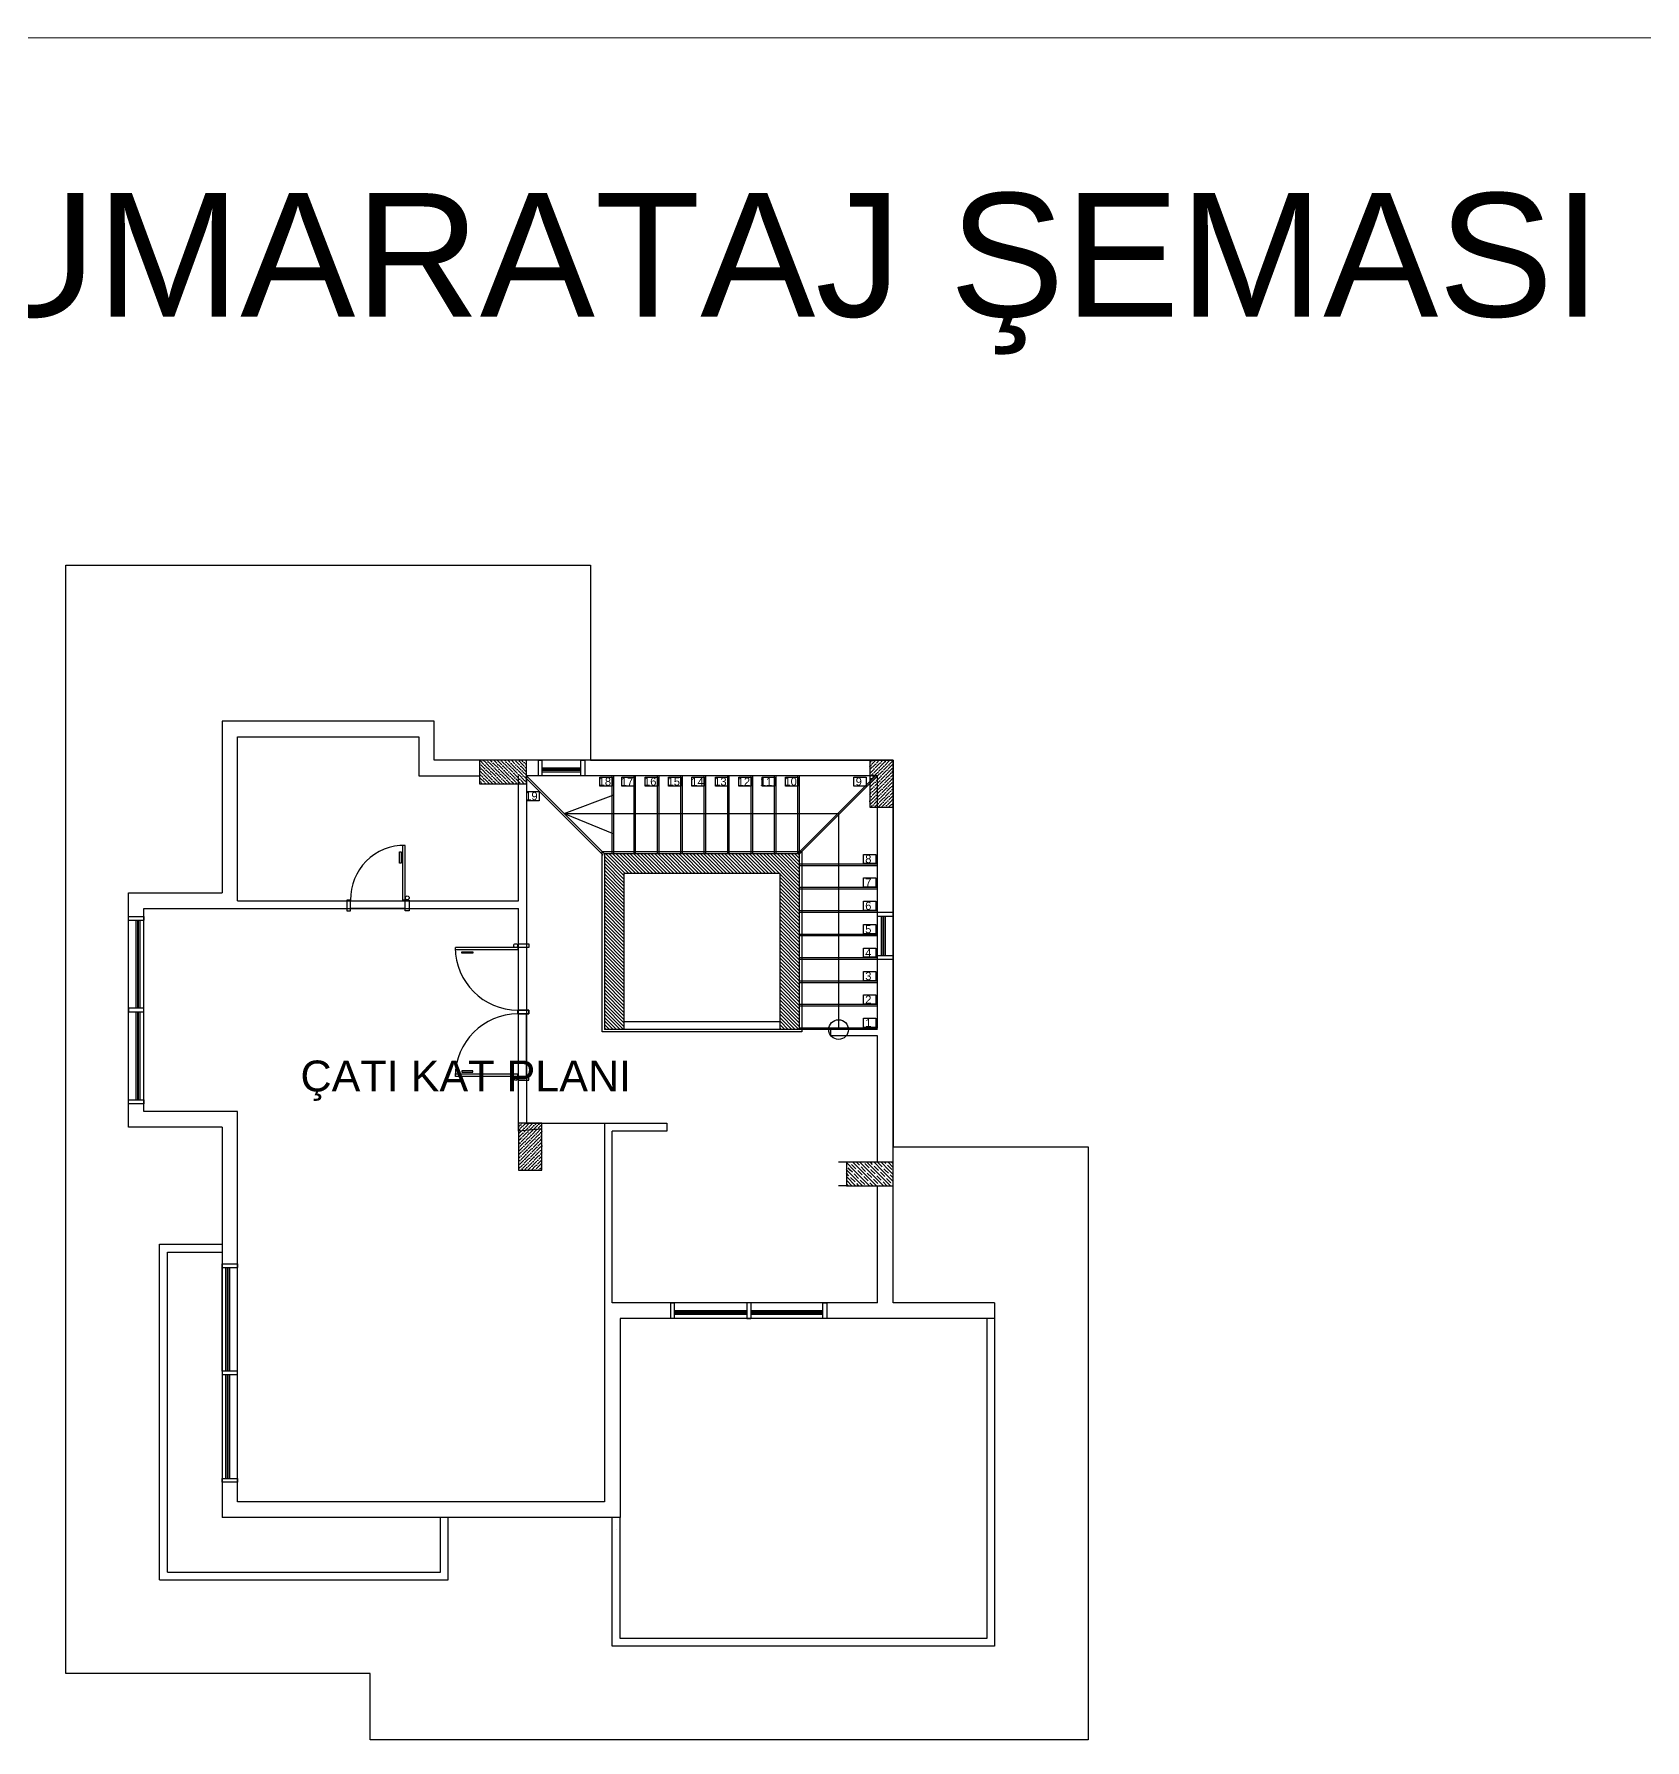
# Model space of a CAD drawing. Header units: millimetres. Extents: x 708 to 46452, y -4963 to 3960.
# Drawn here: x 6815 to 7331, y -2878 to -2332 of the extents above; entities that cross this region are included whole.
import ezdxf

# ---------------------------------------------------------------- set-up
doc = ezdxf.new("R2010")
doc.units = ezdxf.units.MM
doc.layers.add('YAZI', color=40, linetype='Continuous', lineweight=25)
doc.layers.add('Çerçeve', color=8, linetype='Continuous', lineweight=30)
doc.styles.add('mimari altlik$0$194_PTB_WET_B1$0$Standard', font='arial.ttf')
doc.styles.get("Standard").update_dxf_attribs({"font": 'arial.ttf'})

msp = doc.modelspace()

# ---------------------------------------------------------------- hatches: boundary and pattern name
h = msp.add_hatch()
h.set_pattern_fill('ANSI36', color=256, scale=0.25, angle=90)
h.set_pattern_definition([(135, (7877.9886, -2708.95344), (-1.5434815, 0.4209495), [1.984375, -0.396875, 0, -0.396875])])
h.paths.add_polyline_path([(6972.381, -2571.605), (6972.381, -2564.105), (6957.381, -2564.105), (6957.381, -2571.605)])
h = msp.add_hatch()
h.set_pattern_fill('ANSI36', color=256, scale=0.25)
h.set_pattern_definition([(45, (6847.5327, -3339.71326), (0.4209495, 1.5434815), [1.984375, -0.396875, 0, -0.396875])])
h.paths.add_polyline_path([(7089.881, -2564.105), (7082.381, -2564.105), (7082.381, -2579.105), (7089.881, -2579.105)])
h = msp.add_hatch()
h.set_pattern_fill('ANSI36', color=256, scale=0.25, angle=180)
h.set_pattern_definition([(225, (7242.2288, -1919.7476), (-0.4209495, -1.5434815), [1.984375, -0.396875, 0, -0.396875])])
h.paths.add_polyline_path([(6969.881, -2695.355), (6977.381, -2695.355), (6977.381, -2680.355), (6969.881, -2680.355)])

# ---------------------------------------------------------------- linework, layer by layer
for p, q in [((6824.881, -2856.605), (6824.881, -2501.605)), ((6824.881, -2501.605), (6992.881, -2501.605)), ((6824.881, -2856.605), (6824.881, -2501.605)), ((6824.881, -2501.605), (6992.881, -2501.605)), ((6992.881, -2501.605), (6992.881, -2564.105)), ((6992.881, -2501.605), (6992.881, -2564.105)), ((6942.881, -2551.605), (6874.881, -2551.605)), ((6874.881, -2551.605), (6874.881, -2606.605)), ((6879.881, -2609.105), (6879.881, -2556.605)), ((6879.881, -2556.605), (6937.881, -2556.605)), ((6937.881, -2556.605), (6937.881, -2569.105)), ((6942.881, -2564.105), (6942.881, -2551.605)), ((6969.881, -2564.105), (6942.881, -2564.105)), ((7089.881, -2564.105), (6969.881, -2564.105)), ((6976.131, -2564.105), (6976.131, -2569.105)), ((6976.131, -2564.105), (6977.381, -2564.105)), ((6989.881, -2564.105), (6977.381, -2564.105)), ((6977.381, -2564.105), (6977.381, -2569.105)), ((6989.881, -2566.605), (6977.381, -2566.605)), ((6989.881, -2567.105), (6977.381, -2567.105)), ((6989.881, -2567.355), (6977.381, -2567.355)), ((6989.881, -2569.105), (6989.881, -2564.105)), ((6989.881, -2564.105), (6991.131, -2564.105)), ((6991.131, -2564.105), (6991.131, -2569.105)), ((7089.881, -2564.105), (6992.881, -2564.105)), ((6992.881, -2564.105), (7089.881, -2564.105)), ((7089.881, -2737.903), (7089.881, -2564.105)), ((7089.881, -2687.903), (7089.881, -2564.105)), ((7089.881, -2564.105), (7089.881, -2687.903)), ((6937.881, -2569.105), (6957.381, -2569.105)), ((6969.881, -2609.105), (6969.881, -2569.105)), ((7084.881, -2569.105), (6972.381, -2569.105)), ((6972.381, -2569.105), (6972.381, -2680.355)), ((6977.381, -2569.105), (6976.131, -2569.105)), ((6989.881, -2567.855), (6977.381, -2567.855)), ((6991.131, -2569.105), (6989.881, -2569.105)), ((7084.881, -2649.855), (7084.881, -2569.105)), ((6984.461, -2581.186), (7072.381, -2581.186)), ((7072.381, -2581.186), (7072.381, -2650.355)), ((6931.788, -2597.008, 0), (6931.788, -2593.419, 0)), ((6931.788, -2593.419, 0), (6932.233, -2593.419, 0)), ((6932.233, -2593.419, 0), (6932.233, -2597.008, 0)), ((6932.833, -2608.855, 0), (6932.833, -2591.369, 0)), ((6933.583, -2608.855, 0), (6933.583, -2591.355, 0)), ((6996.631, -2651.105), (6996.631, -2593.355)), ((6996.631, -2593.355), (7060.631, -2593.355)), ((7059.881, -2594.105), (6997.381, -2594.105)), ((6997.381, -2594.105), (6997.381, -2650.355)), ((7003.631, -2601.057), (6997.381, -2594.807)), ((7004.051, -2600.355), (6997.801, -2594.105)), ((7005.174, -2600.355), (6998.924, -2594.105)), ((7006.296, -2600.355), (7000.046, -2594.105)), ((7007.419, -2600.355), (7001.169, -2594.105)), ((7008.541, -2600.355), (7002.291, -2594.105)), ((7009.664, -2600.355), (7003.414, -2594.105)), ((7010.786, -2600.355), (7004.536, -2594.105)), ((7011.909, -2600.355), (7005.659, -2594.105)), ((7013.032, -2600.355), (7006.782, -2594.105)), ((7014.154, -2600.355), (7007.904, -2594.105)), ((7015.277, -2600.355), (7009.027, -2594.105)), ((7016.399, -2600.355), (7010.149, -2594.105)), ((7017.522, -2600.355), (7011.272, -2594.105)), ((7018.644, -2600.355), (7012.394, -2594.105)), ((7019.767, -2600.355), (7013.517, -2594.105)), ((7020.889, -2600.355), (7014.639, -2594.105)), ((7022.012, -2600.355), (7015.762, -2594.105)), ((7023.134, -2600.355), (7016.884, -2594.105)), ((7024.257, -2600.355), (7018.007, -2594.105)), ((7025.379, -2600.355), (7019.129, -2594.105)), ((7026.502, -2600.355), (7020.252, -2594.105)), ((7027.624, -2600.355), (7021.374, -2594.105)), ((7028.747, -2600.355), (7022.497, -2594.105)), ((7029.87, -2600.355), (7023.62, -2594.105)), ((7030.992, -2600.355), (7024.742, -2594.105)), ((7032.115, -2600.355), (7025.865, -2594.105)), ((7033.237, -2600.355), (7026.987, -2594.105)), ((7034.36, -2600.355), (7028.11, -2594.105)), ((7035.482, -2600.355), (7029.232, -2594.105)), ((7036.605, -2600.355), (7030.355, -2594.105)), ((7037.727, -2600.355), (7031.477, -2594.105)), ((7038.85, -2600.355), (7032.6, -2594.105)), ((7039.972, -2600.355), (7033.722, -2594.105)), ((7041.095, -2600.355), (7034.845, -2594.105)), ((7042.217, -2600.355), (7035.967, -2594.105)), ((7043.34, -2600.355), (7037.09, -2594.105)), ((7044.462, -2600.355), (7038.212, -2594.105)), ((7045.585, -2600.355), (7039.335, -2594.105)), ((7046.707, -2600.355), (7040.457, -2594.105)), ((7047.83, -2600.355), (7041.58, -2594.105)), ((7048.953, -2600.355), (7042.703, -2594.105)), ((7050.075, -2600.355), (7043.825, -2594.105)), ((7051.198, -2600.355), (7044.948, -2594.105)), ((7052.32, -2600.355), (7046.07, -2594.105)), ((7053.443, -2600.355), (7047.193, -2594.105)), ((7059.881, -2605.671), (7048.315, -2594.105)), ((7059.881, -2604.548), (7049.438, -2594.105)), ((7059.881, -2603.426), (7050.56, -2594.105)), ((7059.881, -2602.303), (7051.683, -2594.105)), ((7059.881, -2601.181), (7052.805, -2594.105)), ((7059.881, -2600.058), (7053.928, -2594.105)), ((7059.881, -2598.936), (7055.05, -2594.105)), ((7059.881, -2597.813), (7056.173, -2594.105)), ((7059.881, -2596.691), (7057.295, -2594.105)), ((7059.881, -2595.568), (7058.418, -2594.105)), ((7059.881, -2594.446), (7059.541, -2594.105)), ((7059.881, -2650.355), (7059.881, -2594.105)), ((7060.631, -2593.355), (7060.631, -2651.105)), ((6932.233, -2597.008, 0), (6931.788, -2597.008, 0)), ((7003.631, -2602.18), (6997.381, -2595.93)), ((7003.631, -2603.302), (6997.381, -2597.052)), ((7003.631, -2604.425), (6997.381, -2598.175)), ((7003.631, -2605.548), (6997.381, -2599.298)), ((7003.631, -2606.67), (6997.381, -2600.42)), ((7053.631, -2600.355), (7003.631, -2600.355)), ((7003.631, -2600.355), (7003.631, -2650.355)), ((7053.631, -2650.355), (7053.631, -2600.355)), ((7059.881, -2606.793), (7053.631, -2600.543)), ((7084.881, -2597.355), (7059.881, -2597.355)), ((7084.881, -2597.855), (7059.881, -2597.855)), ((7003.631, -2607.793), (6997.381, -2601.543)), ((7003.631, -2608.915), (6997.381, -2602.665)), ((7003.631, -2610.038), (6997.381, -2603.788)), ((7003.631, -2611.16), (6997.381, -2604.91)), ((7059.881, -2607.916), (7053.631, -2601.666)), ((7059.881, -2609.039), (7053.631, -2602.789)), ((7059.881, -2610.161), (7053.631, -2603.911)), ((7059.881, -2611.284), (7053.631, -2605.034)), ((7084.881, -2604.855), (7059.881, -2604.855)), ((7084.881, -2605.355), (7059.881, -2605.355)), ((6844.881, -2681.605), (6844.881, -2606.605)), ((6844.881, -2606.605), (6874.881, -2606.605)), ((6879.881, -2609.105), (6969.881, -2609.105)), ((6914.833, -2608.855, 0), (6914.833, -2612.355)), ((6916.083, -2608.855, 0), (6914.833, -2608.855, 0)), ((6916.083, -2612.355), (6916.083, -2608.855, 0)), ((6933.583, -2608.855, 0), (6932.833, -2608.855, 0)), ((6933.583, -2612.355), (6933.583, -2608.855, 0)), ((6933.583, -2608.855, 0), (6934.833, -2608.855, 0)), ((6934.833, -2608.855, 0), (6934.833, -2612.355)), ((7003.631, -2612.283), (6997.381, -2606.033)), ((7003.631, -2613.405), (6997.381, -2607.155)), ((7003.631, -2614.528), (6997.381, -2608.278)), ((7003.631, -2615.65), (6997.381, -2609.4)), ((7003.631, -2616.773), (6997.381, -2610.523)), ((7059.881, -2612.406), (7053.631, -2606.156)), ((7059.881, -2613.529), (7053.631, -2607.279)), ((7059.881, -2614.651), (7053.631, -2608.401)), ((7059.881, -2615.774), (7053.631, -2609.524)), ((7059.881, -2616.896), (7053.631, -2610.646)), ((6844.881, -2643.48), (6844.881, -2614.105)), ((6844.881, -2614.105), (6849.881, -2614.105)), ((6844.881, -2615.355), (6849.881, -2615.355)), ((6847.381, -2643.48), (6847.381, -2615.355)), ((6847.881, -2643.48), (6847.881, -2615.355)), ((6848.131, -2643.48), (6848.131, -2615.355)), ((6848.631, -2643.48), (6848.631, -2615.355)), ((6849.881, -2676.605), (6849.881, -2611.605)), ((6849.881, -2611.605), (6969.881, -2611.605)), ((6849.881, -2614.105), (6849.881, -2615.355)), ((6914.833, -2612.355), (6916.083, -2612.355)), ((6933.583, -2611.605), (6916.083, -2611.605)), ((6934.833, -2612.355), (6933.583, -2612.355)), ((6969.881, -2682.855), (6969.881, -2611.605)), ((7003.631, -2617.895), (6997.381, -2611.645)), ((7003.631, -2619.018), (6997.381, -2612.768)), ((7003.631, -2620.14), (6997.381, -2613.89)), ((7003.631, -2621.263), (6997.381, -2615.013)), ((7003.631, -2622.386), (6997.381, -2616.136)), ((7059.881, -2618.019), (7053.631, -2611.769)), ((7059.881, -2619.141), (7053.631, -2612.891)), ((7059.881, -2620.264), (7053.631, -2614.014)), ((7059.881, -2621.386), (7053.631, -2615.136)), ((7059.881, -2622.509), (7053.631, -2616.259)), ((7084.881, -2612.355), (7059.881, -2612.355)), ((7084.881, -2612.855), (7059.881, -2612.855)), ((7084.881, -2614.105), (7084.881, -2612.855)), ((7089.881, -2612.855), (7084.881, -2612.855)), ((7089.881, -2614.105), (7084.881, -2614.105)), ((7086.131, -2626.605), (7086.131, -2614.105)), ((7086.631, -2626.605), (7086.631, -2614.105)), ((7086.881, -2626.605), (7086.881, -2614.105)), ((7087.381, -2626.605), (7087.381, -2614.105)), ((7089.881, -2612.855), (7089.881, -2614.105)), ((7089.881, -2626.605), (7089.881, -2614.105)), ((7003.631, -2623.508), (6997.381, -2617.258)), ((7003.631, -2624.631), (6997.381, -2618.381)), ((7003.631, -2625.753), (6997.381, -2619.503)), ((7003.631, -2626.876), (6997.381, -2620.626)), ((7003.631, -2627.998), (6997.381, -2621.748)), ((7059.881, -2623.631), (7053.631, -2617.381)), ((7059.881, -2624.754), (7053.631, -2618.504)), ((7059.881, -2625.877), (7053.631, -2619.627)), ((7059.881, -2626.999), (7053.631, -2620.749)), ((7059.881, -2628.122), (7053.631, -2621.872)), ((7084.881, -2619.855), (7059.881, -2619.855)), ((7084.881, -2620.355), (7059.881, -2620.355)), ((6969.631, -2624.105, 0), (6949.631, -2624.105, 0)), ((6969.631, -2624.855, 0), (6949.645, -2624.855, 0)), ((6951.694, -2625.455, 0), (6955.283, -2625.455, 0)), ((6951.694, -2625.901, 0), (6951.694, -2625.455, 0)), ((6955.283, -2625.901, 0), (6951.694, -2625.901, 0)), ((6955.283, -2625.455, 0), (6955.283, -2625.901, 0)), ((6969.631, -2622.855, 0), (6973.131, -2622.855)), ((6969.631, -2624.105, 0), (6969.631, -2622.855, 0)), ((6973.131, -2624.105), (6969.631, -2624.105, 0)), ((6969.631, -2624.105, 0), (6969.631, -2624.855, 0)), ((6972.381, -2624.105), (6972.381, -2644.105)), ((6973.131, -2622.855), (6973.131, -2624.105)), ((7003.631, -2629.121), (6997.381, -2622.871)), ((7003.631, -2630.243), (6997.381, -2623.993)), ((7003.631, -2631.366), (6997.381, -2625.116)), ((7003.631, -2632.488), (6997.381, -2626.238)), ((7003.631, -2633.611), (6997.381, -2627.361)), ((7059.881, -2629.244), (7053.631, -2622.994)), ((7059.881, -2630.367), (7053.631, -2624.117)), ((7059.881, -2631.489), (7053.631, -2625.239)), ((7059.881, -2632.612), (7053.631, -2626.362)), ((7059.881, -2633.734), (7053.631, -2627.484)), ((7084.881, -2627.355), (7059.881, -2627.355)), ((7084.881, -2627.855), (7059.881, -2627.855)), ((7084.881, -2627.855), (7084.881, -2626.605)), ((7084.881, -2626.605), (7089.881, -2626.605)), ((7089.881, -2627.855), (7084.881, -2627.855)), ((7089.881, -2626.605), (7089.881, -2627.855)), ((7003.631, -2634.733), (6997.381, -2628.483)), ((7003.631, -2635.856), (6997.381, -2629.606)), ((7003.631, -2636.978), (6997.381, -2630.728)), ((7003.631, -2638.101), (6997.381, -2631.851)), ((7003.631, -2639.224), (6997.381, -2632.974)), ((7059.881, -2634.857), (7053.631, -2628.607)), ((7059.881, -2635.979), (7053.631, -2629.729)), ((7059.881, -2637.102), (7053.631, -2630.852)), ((7059.881, -2638.224), (7053.631, -2631.974)), ((7059.881, -2639.347), (7053.631, -2633.097)), ((7003.631, -2640.346), (6997.381, -2634.096)), ((7003.631, -2641.469), (6997.381, -2635.219)), ((7003.631, -2642.591), (6997.381, -2636.341)), ((7003.631, -2643.714), (6997.381, -2637.464)), ((7003.631, -2644.836), (6997.381, -2638.586)), ((7059.881, -2640.469), (7053.631, -2634.219)), ((7059.881, -2641.592), (7053.631, -2635.342)), ((7059.881, -2642.715), (7053.631, -2636.465)), ((7059.881, -2643.837), (7053.631, -2637.587)), ((7059.881, -2644.96), (7053.631, -2638.71)), ((7084.881, -2634.855), (7059.881, -2634.855)), ((7084.881, -2635.355), (7059.881, -2635.355)), ((6849.881, -2643.48), (6844.881, -2643.48)), ((6844.881, -2643.48), (6844.881, -2644.73)), ((6849.881, -2672.855), (6849.881, -2643.48)), ((6973.131, -2644.105), (6969.631, -2644.105, 0)), ((6969.631, -2644.105, 0), (6969.631, -2645.355, 0)), ((6969.631, -2644.105, 0), (6973.131, -2644.105)), ((6969.631, -2645.355, 0), (6969.631, -2644.105, 0)), ((6973.131, -2645.355), (6973.131, -2644.105)), ((6973.131, -2644.105), (6973.131, -2645.355)), ((7003.631, -2645.959), (6997.381, -2639.709)), ((7003.631, -2647.081), (6997.381, -2640.831)), ((7003.631, -2648.204), (6997.381, -2641.954)), ((7003.631, -2649.326), (6997.381, -2643.076)), ((7003.537, -2650.355), (6997.381, -2644.199)), ((7059.881, -2646.082), (7053.631, -2639.832)), ((7059.881, -2647.205), (7053.631, -2640.955)), ((7059.881, -2648.327), (7053.631, -2642.077)), ((7059.881, -2649.45), (7053.631, -2643.2)), ((7084.881, -2642.355), (7059.881, -2642.355)), ((7084.881, -2642.855), (7059.881, -2642.855)), ((6849.881, -2644.73), (6844.881, -2644.73)), ((6847.381, -2672.855), (6847.381, -2644.73)), ((6847.881, -2672.855), (6847.881, -2644.73)), ((6848.131, -2672.855), (6848.131, -2644.73)), ((6848.631, -2672.855), (6848.631, -2644.73)), ((6969.631, -2645.355, 0), (6973.131, -2645.355)), ((6973.131, -2645.355), (6969.631, -2645.355, 0)), ((6972.381, -2665.355), (6972.381, -2645.355)), ((7002.415, -2650.355), (6997.381, -2645.321)), ((7001.292, -2650.355), (6997.381, -2646.444)), ((7000.17, -2650.355), (6997.381, -2647.566)), ((6999.047, -2650.355), (6997.381, -2648.689)), ((7053.631, -2647.855), (7003.631, -2647.855)), ((7059.664, -2650.355), (7053.631, -2644.322)), ((7058.541, -2650.355), (7053.631, -2645.445)), ((7057.419, -2650.355), (7053.631, -2646.567)), ((7056.296, -2650.355), (7053.631, -2647.69)), ((7055.174, -2650.355), (7053.631, -2648.812)), ((7060.631, -2651.105), (6996.631, -2651.105)), ((6997.925, -2650.355), (6997.381, -2649.811)), ((7003.631, -2650.355), (6997.381, -2650.355)), ((7053.631, -2650.355), (7003.631, -2650.355)), ((7054.051, -2650.355), (7053.631, -2649.935)), ((7059.881, -2650.355), (7053.631, -2650.355)), ((7084.881, -2649.855), (7059.881, -2649.855)), ((7084.881, -2650.355), (7059.881, -2650.355)), ((7069.881, -2652.355), (7069.881, -2649.855)), ((7069.881, -2649.855), (7084.881, -2649.855)), ((7084.881, -2652.355), (7069.881, -2652.355)), ((7084.881, -2692.855), (7084.881, -2652.355)), ((6969.631, -2665.355, 0), (6949.631, -2665.355, 0)), ((6969.631, -2664.605, 0), (6949.645, -2664.605, 0)), ((6955.283, -2663.56, 0), (6951.694, -2663.56, 0)), ((6951.694, -2663.56, 0), (6951.694, -2664.006, 0)), ((6951.694, -2664.006, 0), (6955.283, -2664.006, 0)), ((6955.283, -2664.006, 0), (6955.283, -2663.56, 0)), ((6969.631, -2665.355, 0), (6969.631, -2664.605, 0)), ((6973.131, -2665.355), (6969.631, -2665.355, 0)), ((6969.631, -2665.355, 0), (6969.631, -2666.605, 0)), ((6973.131, -2666.605), (6973.131, -2665.355)), ((6969.631, -2666.605, 0), (6973.131, -2666.605)), ((6844.881, -2674.105), (6844.881, -2672.855)), ((6844.881, -2672.855), (6849.881, -2672.855)), ((6849.881, -2674.105), (6844.881, -2674.105)), ((6849.881, -2672.855), (6849.881, -2674.105)), ((6879.881, -2676.605), (6849.881, -2676.605)), ((6879.881, -2801.605), (6879.881, -2676.605)), ((6874.881, -2681.605), (6844.881, -2681.605)), ((6874.881, -2681.605), (6874.881, -2806.605)), ((6977.381, -2682.174), (6969.881, -2682.855)), ((6972.381, -2680.355), (6977.381, -2680.355)), ((6977.381, -2680.355), (7017.381, -2680.355)), ((6997.381, -2680.355), (6997.381, -2737.903)), ((7017.381, -2680.355), (7017.381, -2682.855)), ((7017.381, -2682.855), (6999.881, -2682.855)), ((6999.881, -2737.903), (6999.881, -2682.855)), ((7089.881, -2687.903), (7152.381, -2687.903)), ((7089.881, -2687.903), (7152.381, -2687.903)), ((7152.381, -2687.903), (7152.381, -2877.855)), ((7152.381, -2687.903), (7152.381, -2877.855)), ((7074.881, -2692.855), (7072.381, -2692.855)), ((7089.881, -2692.855), (7074.881, -2692.855)), ((7074.881, -2692.855), (7074.881, -2700.355)), ((7077.264, -2695.355), (7074.881, -2692.972)), ((7075.987, -2692.956), (7075.887, -2692.855)), ((7076.268, -2693.237), (7076.268, -2693.237)), ((7079.509, -2695.355), (7077.009, -2692.855)), ((7079.074, -2693.798), (7078.132, -2692.855)), ((7081.754, -2695.355), (7079.254, -2692.855)), ((7080.477, -2692.956), (7080.477, -2692.956)), ((7082.161, -2694.64), (7080.758, -2693.237)), ((7083.999, -2695.355), (7081.499, -2692.855)), ((7083.284, -2693.517), (7082.622, -2692.855)), ((7086.244, -2695.355), (7083.744, -2692.855)), ((7086.371, -2694.359), (7084.968, -2692.956)), ((7088.489, -2695.355), (7085.989, -2692.855)), ((7087.493, -2693.237), (7087.112, -2692.855)), ((7089.881, -2694.502), (7088.234, -2692.855)), ((7089.881, -2693.379), (7089.357, -2692.855)), ((7089.881, -2700.355), (7089.881, -2692.855)), ((7075.019, -2695.355), (7074.881, -2695.217)), ((7075.707, -2697.166), (7074.881, -2696.34)), ((7077.774, -2700.355), (7074.881, -2697.462)), ((7080.019, -2700.355), (7075.019, -2695.355)), ((7075.145, -2694.359), (7075.145, -2694.359)), ((7076.549, -2700.253), (7075.145, -2698.849)), ((7076.142, -2695.355), (7075.426, -2694.64)), ((7075.987, -2697.446), (7075.987, -2697.446)), ((7076.829, -2696.043), (7076.142, -2695.355)), ((7077.671, -2699.13), (7076.268, -2697.727)), ((7077.952, -2694.921), (7076.549, -2693.517)), ((7077.11, -2696.324), (7077.11, -2696.324)), ((7082.264, -2700.355), (7077.264, -2695.355)), ((7078.794, -2698.008), (7077.39, -2696.604)), ((7078.232, -2695.201), (7078.232, -2695.201)), ((7079.916, -2696.885), (7078.513, -2695.482)), ((7079.074, -2698.288), (7079.074, -2698.288)), ((7079.355, -2694.079), (7079.355, -2694.079)), ((7080.758, -2699.972), (7079.355, -2698.569)), ((7084.509, -2700.355), (7079.509, -2695.355)), ((7080.632, -2695.355), (7079.636, -2694.359)), ((7080.197, -2697.166), (7080.197, -2697.166)), ((7081.881, -2698.849), (7080.477, -2697.446)), ((7081.039, -2695.762), (7080.632, -2695.355)), ((7081.319, -2696.043), (7081.319, -2696.043)), ((7083.003, -2697.727), (7081.6, -2696.324)), ((7086.754, -2700.355), (7081.754, -2695.355)), ((7082.442, -2694.921), (7082.442, -2694.921)), ((7082.877, -2695.355), (7082.723, -2695.201)), ((7084.126, -2696.604), (7082.877, -2695.355)), ((7083.284, -2698.008), (7083.284, -2698.008)), ((7083.564, -2693.798), (7083.564, -2693.798)), ((7084.968, -2699.691), (7083.564, -2698.288)), ((7085.122, -2695.355), (7083.845, -2694.079)), ((7088.999, -2700.355), (7083.999, -2695.355)), ((7084.406, -2696.885), (7084.406, -2696.885)), ((7086.09, -2698.569), (7084.687, -2697.166)), ((7085.248, -2695.482), (7085.122, -2695.355)), ((7085.529, -2695.762), (7085.529, -2695.762)), ((7087.213, -2697.446), (7085.809, -2696.043)), ((7089.881, -2698.992), (7086.244, -2695.355)), ((7086.371, -2698.849), (7086.371, -2698.849)), ((7086.651, -2694.64), (7086.651, -2694.64)), ((7087.367, -2695.355), (7086.932, -2694.921)), ((7088.335, -2696.324), (7087.367, -2695.355)), ((7087.493, -2697.727), (7087.493, -2697.727)), ((7087.774, -2693.517), (7087.774, -2693.517)), ((7089.177, -2699.411), (7087.774, -2698.008)), ((7089.458, -2695.201), (7088.055, -2693.798)), ((7089.881, -2696.747), (7088.489, -2695.355)), ((7088.616, -2696.604), (7088.616, -2696.604)), ((7089.881, -2697.869), (7088.896, -2696.885)), ((7089.738, -2695.482), (7089.738, -2695.482)), ((7074.881, -2700.355), (7072.381, -2700.355)), ((7075.529, -2700.355), (7074.881, -2699.707)), ((7074.881, -2700.355), (7089.881, -2700.355)), ((7077.952, -2699.411), (7077.952, -2699.411)), ((7078.896, -2700.355), (7078.232, -2699.691)), ((7081.039, -2700.253), (7081.039, -2700.253)), ((7082.161, -2699.13), (7082.161, -2699.13)), ((7083.387, -2700.355), (7082.442, -2699.411)), ((7084.881, -2737.903), (7084.881, -2700.355)), ((7085.248, -2699.972), (7085.248, -2699.972)), ((7085.632, -2700.355), (7085.529, -2700.253)), ((7087.877, -2700.355), (7086.651, -2699.13)), ((7089.458, -2699.691), (7089.458, -2699.691)), ((7089.881, -2700.114), (7089.738, -2699.972)), ((6854.881, -2826.605), (6854.881, -2719.105)), ((6854.881, -2719.105), (6874.881, -2719.105)), ((6857.381, -2721.605), (6874.881, -2721.605)), ((6857.381, -2824.105), (6857.381, -2721.605)), ((6874.881, -2759.73), (6874.881, -2725.355)), ((6874.881, -2725.355), (6879.881, -2725.355)), ((6879.881, -2725.355), (6879.881, -2726.605)), ((6874.881, -2726.605), (6879.881, -2726.605)), ((6876.131, -2759.73), (6876.131, -2726.605)), ((6876.631, -2759.73), (6876.631, -2726.605)), ((6876.881, -2759.73), (6876.881, -2726.605)), ((6877.381, -2759.73), (6877.381, -2726.605)), ((6997.381, -2737.903), (6997.381, -2801.605)), ((7084.881, -2737.903), (6999.881, -2737.903)), ((7018.631, -2737.903), (7019.881, -2737.903)), ((7018.631, -2742.903), (7018.631, -2737.903)), ((7019.881, -2742.903), (7019.881, -2737.903)), ((7043.006, -2740.403), (7019.881, -2740.403)), ((7043.006, -2740.903), (7019.881, -2740.903)), ((7043.006, -2741.153), (7019.881, -2741.153)), ((7043.006, -2741.653), (7019.881, -2741.653)), ((7067.381, -2737.903), (7043.006, -2737.903)), ((7043.006, -2737.903), (7043.006, -2742.903)), ((7044.256, -2737.903), (7044.256, -2742.903)), ((7067.381, -2740.403), (7044.256, -2740.403)), ((7067.381, -2740.903), (7044.256, -2740.903)), ((7067.381, -2741.153), (7044.256, -2741.153)), ((7067.381, -2741.653), (7044.256, -2741.653)), ((7067.381, -2742.903), (7067.381, -2737.903)), ((7067.381, -2737.903), (7068.631, -2737.903)), ((7068.631, -2737.903), (7068.631, -2742.903)), ((7122.381, -2737.903), (7089.881, -2737.903)), ((7122.381, -2737.903), (7122.381, -2742.903)), ((7122.381, -2742.903), (7002.381, -2742.903)), ((7002.381, -2742.903), (7002.381, -2806.605)), ((7043.006, -2742.903), (7018.631, -2742.903)), ((7043.006, -2742.903), (7044.256, -2742.903)), ((7068.631, -2742.903), (7067.381, -2742.903)), ((7119.881, -2742.903), (7119.881, -2845.355)), ((7122.381, -2742.903), (7122.381, -2847.855)), ((7122.381, -2742.903), (7122.381, -2847.855)), ((6879.881, -2759.73), (6874.881, -2759.73)), ((6874.881, -2759.73), (6874.881, -2760.98)), ((6879.881, -2760.98), (6874.881, -2760.98)), ((6876.131, -2794.105), (6876.131, -2760.98)), ((6876.631, -2794.105), (6876.631, -2760.98)), ((6876.881, -2794.105), (6876.881, -2760.98)), ((6877.381, -2794.105), (6877.381, -2760.98)), ((6879.881, -2794.105), (6879.881, -2759.73)), ((6874.881, -2795.355), (6874.881, -2794.105)), ((6874.881, -2794.105), (6879.881, -2794.105)), ((6879.881, -2795.355), (6874.881, -2795.355)), ((6879.881, -2794.105), (6879.881, -2795.355)), ((6997.381, -2801.605), (6879.881, -2801.605)), ((7002.381, -2806.605), (6874.881, -2806.605)), ((6944.881, -2824.105), (6944.881, -2806.605)), ((6947.381, -2826.605), (6947.381, -2806.605)), ((6999.881, -2847.855), (6999.881, -2806.605)), ((6999.881, -2847.855), (6999.881, -2806.605)), ((7002.381, -2845.355), (7002.381, -2806.605)), ((7001.131, -2810.355), (7001.131, -2810.355)), ((6857.381, -2824.105), (6944.881, -2824.105)), ((6854.881, -2826.605), (6947.381, -2826.605)), ((7119.881, -2845.355), (7002.381, -2845.355)), ((7122.381, -2847.855), (6999.881, -2847.855)), ((7122.381, -2847.855), (6999.881, -2847.855)), ((6922.381, -2856.605), (6824.881, -2856.605)), ((6922.381, -2856.605), (6824.881, -2856.605)), ((6922.381, -2877.855), (6922.381, -2856.605)), ((6922.381, -2877.855), (6922.381, -2856.605)), ((7152.381, -2877.855), (6922.381, -2877.855)), ((7152.381, -2877.855), (6922.381, -2877.855))]:
    msp.add_line(p, q)
for points in [[(6972.381, -2571.605), (6972.381, -2564.105), (6957.381, -2564.105), (6957.381, -2571.605), (6972.381, -2571.605)], [(7089.881, -2564.105), (7082.381, -2564.105), (7082.381, -2579.105), (7089.881, -2579.105), (7089.881, -2564.105)], [(6997.027, -2594.459), (6972.027, -2569.459)], [(6997.381, -2594.105), (6972.381, -2569.105)], [(6999.881, -2594.105), (6999.881, -2569.105)], [(7000.381, -2594.105), (7000.381, -2569.105)], [(7006.881, -2594.105), (7006.881, -2569.105)], [(7007.381, -2594.105), (7007.381, -2569.105)], [(7014.381, -2594.105), (7014.381, -2569.105)], [(7014.881, -2594.105), (7014.881, -2569.105)], [(7021.881, -2594.105), (7021.881, -2569.105)], [(7022.381, -2594.105), (7022.381, -2569.105)], [(7029.381, -2594.105), (7029.381, -2569.105)], [(7029.881, -2594.105), (7029.881, -2569.105)], [(7036.881, -2594.105), (7036.881, -2569.105)], [(7037.381, -2594.105), (7037.381, -2569.105)], [(7044.381, -2594.105), (7044.381, -2569.105)], [(7044.881, -2594.105), (7044.881, -2569.105)], [(7051.881, -2594.105), (7051.881, -2569.105)], [(7052.381, -2594.105), (7052.381, -2569.105)], [(7059.381, -2594.105), (7059.381, -2569.105)], [(7059.527, -2593.752), (7084.527, -2568.752)], [(7059.881, -2594.105), (7059.881, -2569.105)], [(7059.881, -2594.105), (7084.881, -2569.105)], [(6984.461, -2581.186), (7000.381, -2575.145)], [(6984.461, -2581.186), (7000.381, -2587.645)], [(6969.881, -2695.355), (6977.381, -2695.355), (6977.381, -2680.355), (6969.881, -2680.355), (6969.881, -2695.355)]]:
    msp.add_lwpolyline(points)
for points in [[(6999.881, -2572.423), (6995.916, -2572.423), (6995.916, -2569.463), (6999.881, -2569.463)], [(7006.881, -2572.423), (7002.916, -2572.423), (7002.916, -2569.463), (7006.881, -2569.463)], [(7014.381, -2572.423), (7010.416, -2572.423), (7010.416, -2569.463), (7014.381, -2569.463)], [(7021.881, -2572.423), (7017.916, -2572.423), (7017.916, -2569.463), (7021.881, -2569.463)], [(7029.381, -2572.423), (7025.416, -2572.423), (7025.416, -2569.463), (7029.381, -2569.463)], [(7036.881, -2572.423), (7032.916, -2572.423), (7032.916, -2569.463), (7036.881, -2569.463)], [(7044.381, -2572.423), (7040.416, -2572.423), (7040.416, -2569.463), (7044.381, -2569.463)], [(7051.881, -2572.423), (7047.916, -2572.423), (7047.916, -2569.463), (7051.881, -2569.463)], [(7059.381, -2572.423), (7055.416, -2572.423), (7055.416, -2569.463), (7059.381, -2569.463)], [(7081.247, -2572.423), (7077.282, -2572.423), (7077.282, -2569.463), (7081.247, -2569.463)], [(6976.443, -2577.047), (6972.478, -2577.047), (6972.478, -2574.087), (6976.443, -2574.087)], [(7084.314, -2597.204), (7080.349, -2597.204), (7080.349, -2594.243), (7084.314, -2594.243)], [(7084.314, -2604.704), (7080.349, -2604.704), (7080.349, -2601.743), (7084.314, -2601.743)], [(7084.314, -2612.204), (7080.349, -2612.204), (7080.349, -2609.243), (7084.314, -2609.243)], [(7084.314, -2619.704), (7080.349, -2619.704), (7080.349, -2616.743), (7084.314, -2616.743)], [(7084.314, -2627.204), (7080.349, -2627.204), (7080.349, -2624.243), (7084.314, -2624.243)], [(7084.314, -2634.704), (7080.349, -2634.704), (7080.349, -2631.743), (7084.314, -2631.743)], [(7084.314, -2642.204), (7080.349, -2642.204), (7080.349, -2639.243), (7084.314, -2639.243)], [(7084.314, -2649.704), (7080.349, -2649.704), (7080.349, -2646.743), (7084.314, -2646.743)]]:
    msp.add_lwpolyline(points, close=True)
for centre, radius in [((6934.229, -2608.182), 0.621), ((6968.957, -2623.46), 0.621), ((7072.381, -2650.355), 3.148), ((6968.957, -2666.001), 0.621)]:
    msp.add_circle(centre, radius)
for centre, radius, start, end in [((6933.229, -2608.502, 0), 17.15, 88.81875, 181.18125), ((6969.704, -2624.014, 0), 20.092, 180.26157, 269.79129), ((6969.704, -2665.447, 0), 20.092, 90.20871, 179.73843)]:
    msp.add_arc(centre, radius, start, end)
at = {"layer": 'Çerçeve'}
msp.add_line((4940.496, -2332.719), (44558.889, -2331.52), dxfattribs=at)

# ---------------------------------------------------------------- texts
at = {"attachment_point": 9, "style": 'mimari altlik$0$194_PTB_WET_B1$0$Standard'}
for s, insert, char_height in [('18', (6999.519, -2572.249), 2.5633), ('17', (7006.614, -2572.249), 2.5633), ('16', (7014.04, -2572.249), 2.5633), ('15', (7021.601, -2572.249), 2.5633), ('14', (7029.202, -2572.249), 2.5633), ('13', (7036.527, -2572.249), 2.5633), ('\\pt46.13936;12', (7044.051, -2572.249), 2.5633), ('\\pt46.13936;11', (7051.134, -2572.249), 2.5633), ('10', (7059.035, -2572.249), 2.5633), ('9', (7079.847, -2572.249), 2.563), ('\\pt46.13936;19', (6975.979, -2576.873), 2.5633), ('8', (7082.914, -2597.029), 2.563), ('7', (7082.914, -2604.529), 2.563), ('6', (7082.914, -2612.029), 2.563), ('5', (7082.914, -2619.529), 2.563), ('4', (7082.914, -2627.029), 2.563), ('3', (7082.914, -2634.529), 2.563), ('2', (7082.914, -2642.029), 2.563), ('1', (7082.914, -2649.529), 2.563)]:
    msp.add_mtext_dynamic_manual_height_columns(s, width=47.59002, gutter_width=12.816, heights=[0], dxfattribs=dict(at, insert=insert, char_height=char_height))
at = {"layer": 'YAZI'}
for s, height, p in [('BEKTAŞ  MAH. 1900 ADA 1 PARSEL B BLOK NUMARATAJ ŞEMASI', 39.55599, (5591.03, -2421.991)), ('ÇATI KAT PLANI', 9.889, (6900.017, -2670.167))]:
    msp.add_text(s, height=height, dxfattribs=at).set_placement(p)

doc.saveas('drawing.dxf')
